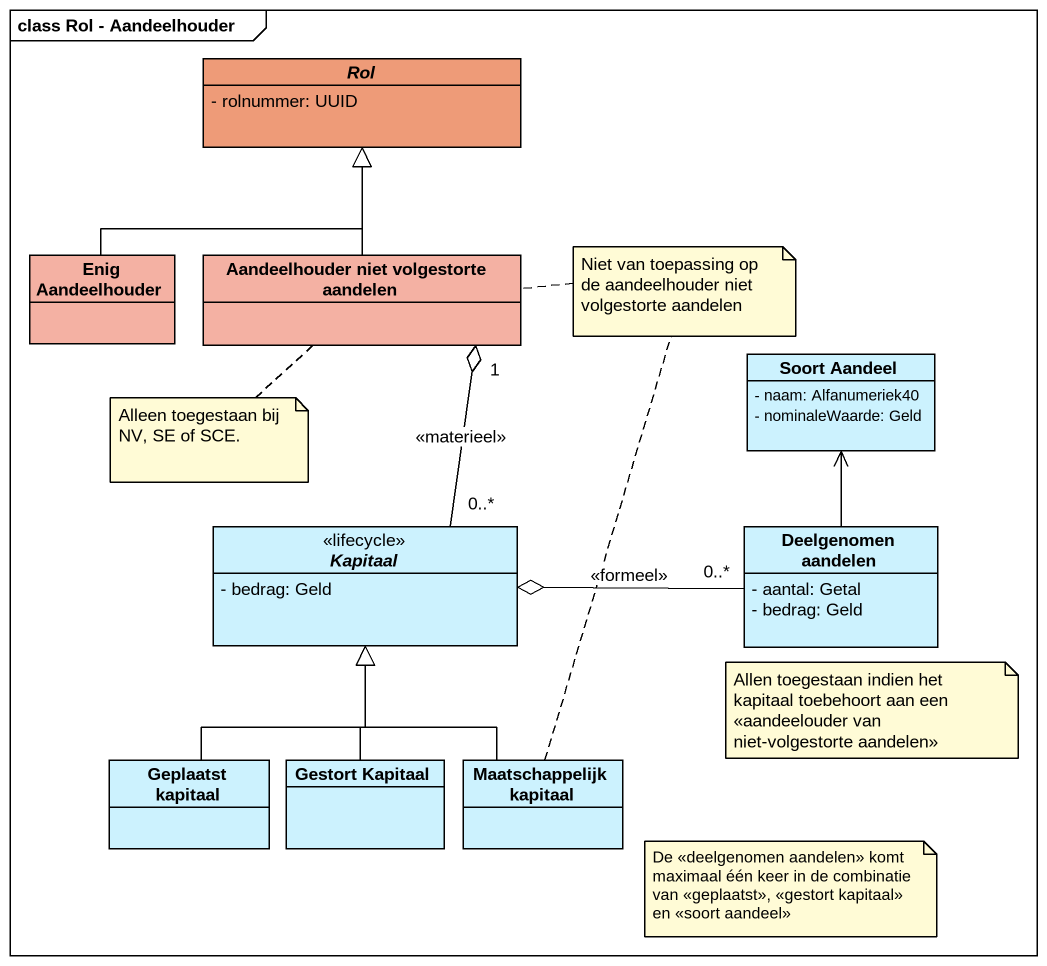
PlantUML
@startuml
mainframe class Rol - Aandeelhouder
hide circle
hide empty members
skinparam classAttributeIconSize 0
abstract class Rol #EE9B78 {
  - rolnummer: UUID
}
class "Enig Aandeelhouder" as Enig_Aandeelhouder #F4B1A3
class "Aandeelhouder niet volgestorte aandelen" as Aandeelhouder_niet #F4B1A3
class "Soort Aandeel" as Soort_Aandeel #CCF2FE {
  - naam: Alfanumeriek40
  - nominaleWaarde: Geld
}
abstract class Kapitaal <<lifecycle>> #CCF2FE {
  - bedrag: Geld
}
class "Deelgenomen aandelen" as Deelgenomen_aandelen #CCF2FE {
  - aantal: Getal
  - bedrag: Geld
}
class "Geplaatst kapitaal" as Geplaatst_kapitaal #CCF2FE
class "Gestort Kapitaal" as Gestort_Kapitaal #CCF2FE
class "Maatschappelijk kapitaal" as Maatschappelijk_kapitaal #CCF2FE
Enig_Aandeelhouder -up-|> Rol
Aandeelhouder_niet -up-|> Rol
Kapitaal "0..*" -up-o "1" Aandeelhouder_niet : <<materieel>>
Deelgenomen_aandelen -up-> Soort_Aandeel
Deelgenomen_aandelen "0..*" -left-o Kapitaal : <<formeel>>
Geplaatst_kapitaal -up-|> Kapitaal
Gestort_Kapitaal -up-|> Kapitaal
Maatschappelijk_kapitaal -up-|> Kapitaal
note as N1
  Niet van toepassing op de aandeelhouder niet volgestorte aandelen
end note
N1 .. Maatschappelijk_kapitaal
N1 .. Aandeelhouder_niet
note bottom of Aandeelhouder_niet : Alleen toegestaan bij NV, SE of SCE.
note as N3
  Allen toegestaan indien het kapitaal toebehoort aan een <<aandeelouder van niet-volgestorte aandelen>>
end note
note as N4
  De <<deelgenomen aandelen>> komt maximaal één keer in de combinatie van <<geplaatst>>, <<gestort kapitaal>> en <<soort aandeel>>
end note
@enduml
